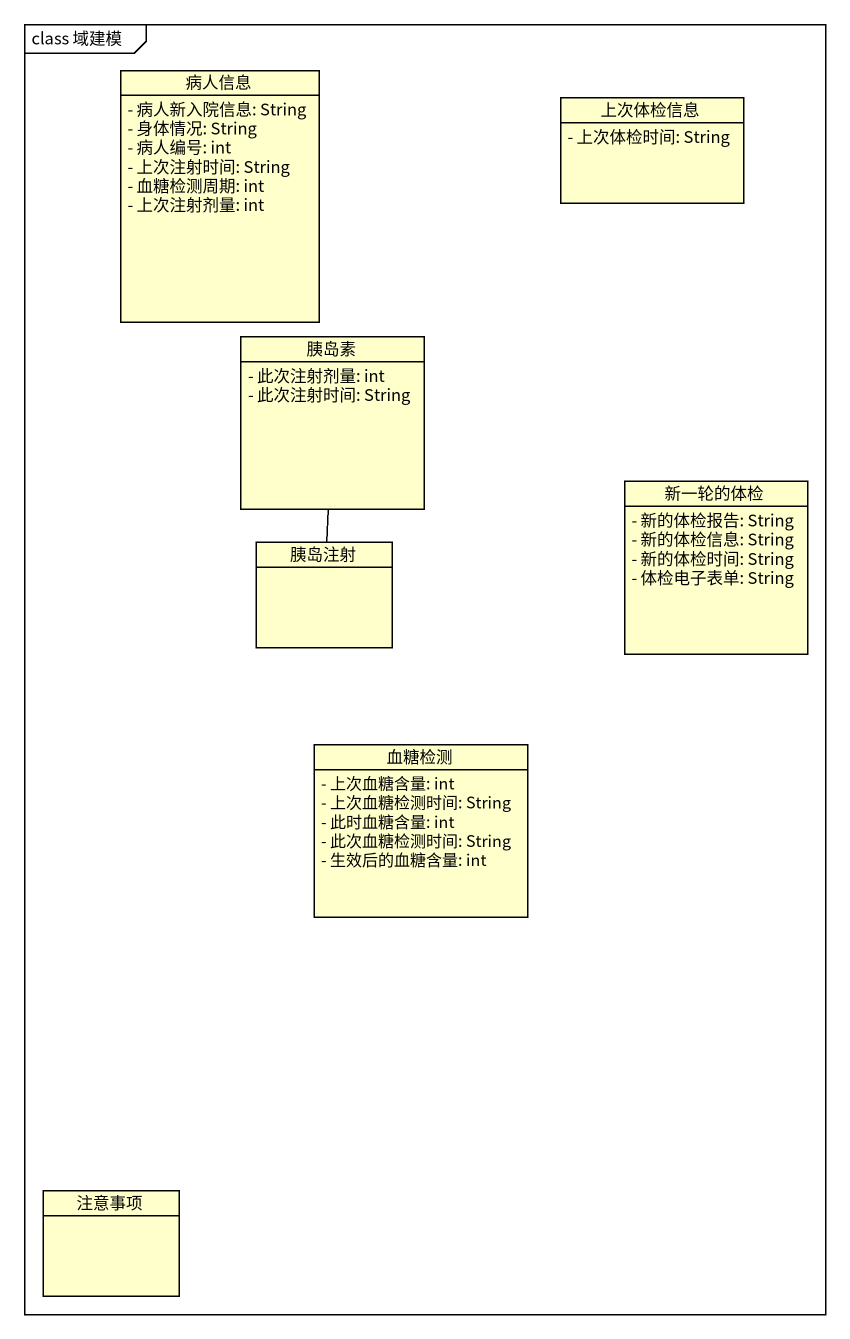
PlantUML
@startuml
mainframe class 域建模
hide circle
hide empty members
skinparam classAttributeIconSize 0
class 病人信息 {
  - 病人新入院信息: String
  - 身体情况: String
  - 病人编号: int
  - 上次注射时间: String
  - 血糖检测周期: int
  - 上次注射剂量: int
}
class 上次体检信息 {
  - 上次体检时间: String
}
class 胰岛素 {
  - 此次注射剂量: int
  - 此次注射时间: String
}
class 新一轮的体检 {
  - 新的体检报告: String
  - 新的体检信息: String
  - 新的体检时间: String
  - 体检电子表单: String
}
class 胰岛注射
class 血糖检测 {
  - 上次血糖含量: int
  - 上次血糖检测时间: String
  - 此时血糖含量: int
  - 此次血糖检测时间: String
  - 生效后的血糖含量: int
}
class 注意事项
胰岛素 -- 胰岛注射
@enduml
